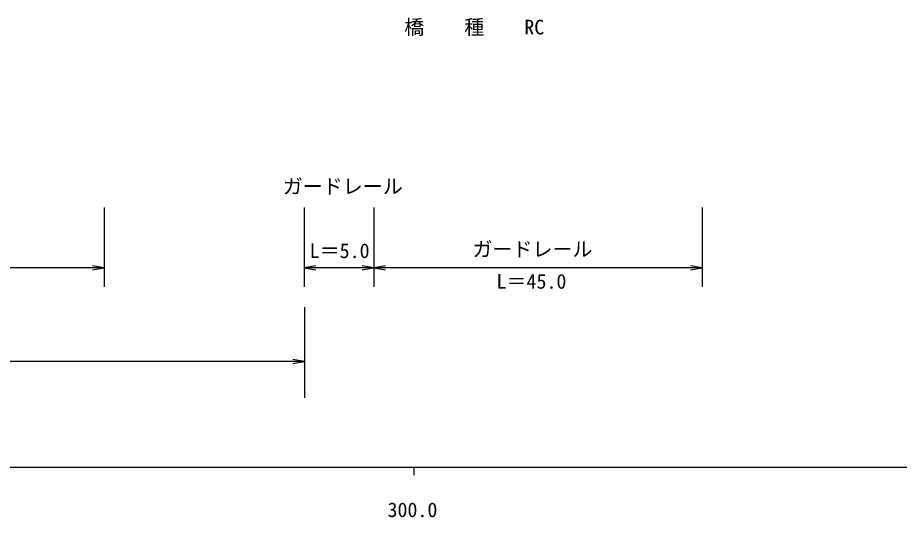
# Model space of a CAD drawing. Units: millimetres, scale not verified. Extents: x 40000 to 680000, y 20000 to 380000.
# Drawn here: x 318508 to 428688, y 198715 to 261167 of the extents above; entities that cross this region are included whole.
import ezdxf
from ezdxf.enums import TextEntityAlignment as Align

# ---------------------------------------------------------------- set-up
doc = ezdxf.new("R2010")
doc.units = ezdxf.units.MM
doc.header["$LTSCALE"] = 1000
doc.layers.add('M-STR-STR1', color=1, linetype='Continuous')
doc.layers.add('M-STR-STR3', color=7, linetype='Continuous', lineweight=25)
doc.layers.add('M-TTL-BAND', color=7, linetype='Continuous', lineweight=25)
doc.styles.add('ＭＳ ゴシック', font='')
doc.styles.get('ＭＳ ゴシック').set_extended_font_data('MS Gothic')

# ---------------------------------------------------------------- blocks, each defined once
blk = doc.blocks.new('open_arrow')
at = {"color": 0, "linetype": 'Continuous', "lineweight": -2}
blk.add_lwpolyline([(7.5, 1.25), (0, 0), (7.5, -1.25)], dxfattribs=at)

msp = doc.modelspace()

# ---------------------------------------------------------------- linework, layer by layer
at = {"layer": 'M-STR-STR3'}
for p, q in [((329328, 237453), (329328, 227508)), ((354315, 237453), (354315, 227508)), ((363023, 237453), (363023, 227508)), ((404029, 237453), (404029, 227508)), ((329328, 229895), (291604, 229895)), ((363023, 229895), (354315, 229895)), ((404029, 229895), (363023, 229895)), ((354345, 224991), (354345, 213672)), ((354345, 218203), (259418, 218203))]:
    msp.add_line(p, q, dxfattribs=at)
at = {"layer": 'M-TTL-BAND'}
for p, q in [((40000, 205000), (579000, 205000)), ((368000, 205000), (368000, 204000))]:
    msp.add_line(p, q, dxfattribs=at)

# ---------------------------------------------------------------- block references
at = {"layer": 'M-STR-STR3', "xscale": 193, "yscale": 193, "rotation": 180}
for p in [(329328, 229895), (363023, 229895), (404029, 229895), (354345, 218203)]:
    msp.add_blockref('open_arrow', p, dxfattribs=at)
at = {"layer": 'M-STR-STR3', "xscale": 193, "yscale": 193}
for p in [(354315, 229895), (363023, 229895)]:
    msp.add_blockref('open_arrow', p, dxfattribs=at)

# ---------------------------------------------------------------- texts
at = {"layer": 'M-STR-STR1', "style": 'ＭＳ ゴシック'}
for s, p in [('橋\u3000\u3000種', (366813, 258517)), ('RC', (381813, 258517))]:
    msp.add_text(s, height=1833, dxfattribs=at).set_placement(p, align=Align.BOTTOM_LEFT)
at = {"layer": 'M-STR-STR3', "style": 'ＭＳ ゴシック'}
for s, p in [('ガードレール', (351638, 238615)), ('L＝5.0', (354997, 230569)), ('ガードレール', (375341, 230767)), ('L＝45.0', (378346, 226743))]:
    msp.add_text(s, height=1833, dxfattribs=at).set_placement(p, align=Align.BOTTOM_LEFT)
at = {"layer": 'M-TTL-BAND', "style": 'ＭＳ ゴシック'}
msp.add_text('300.0', height=1833, dxfattribs=at).set_placement((367844, 198195), align=Align.BOTTOM_CENTER)

doc.saveas('drawing.dxf')
